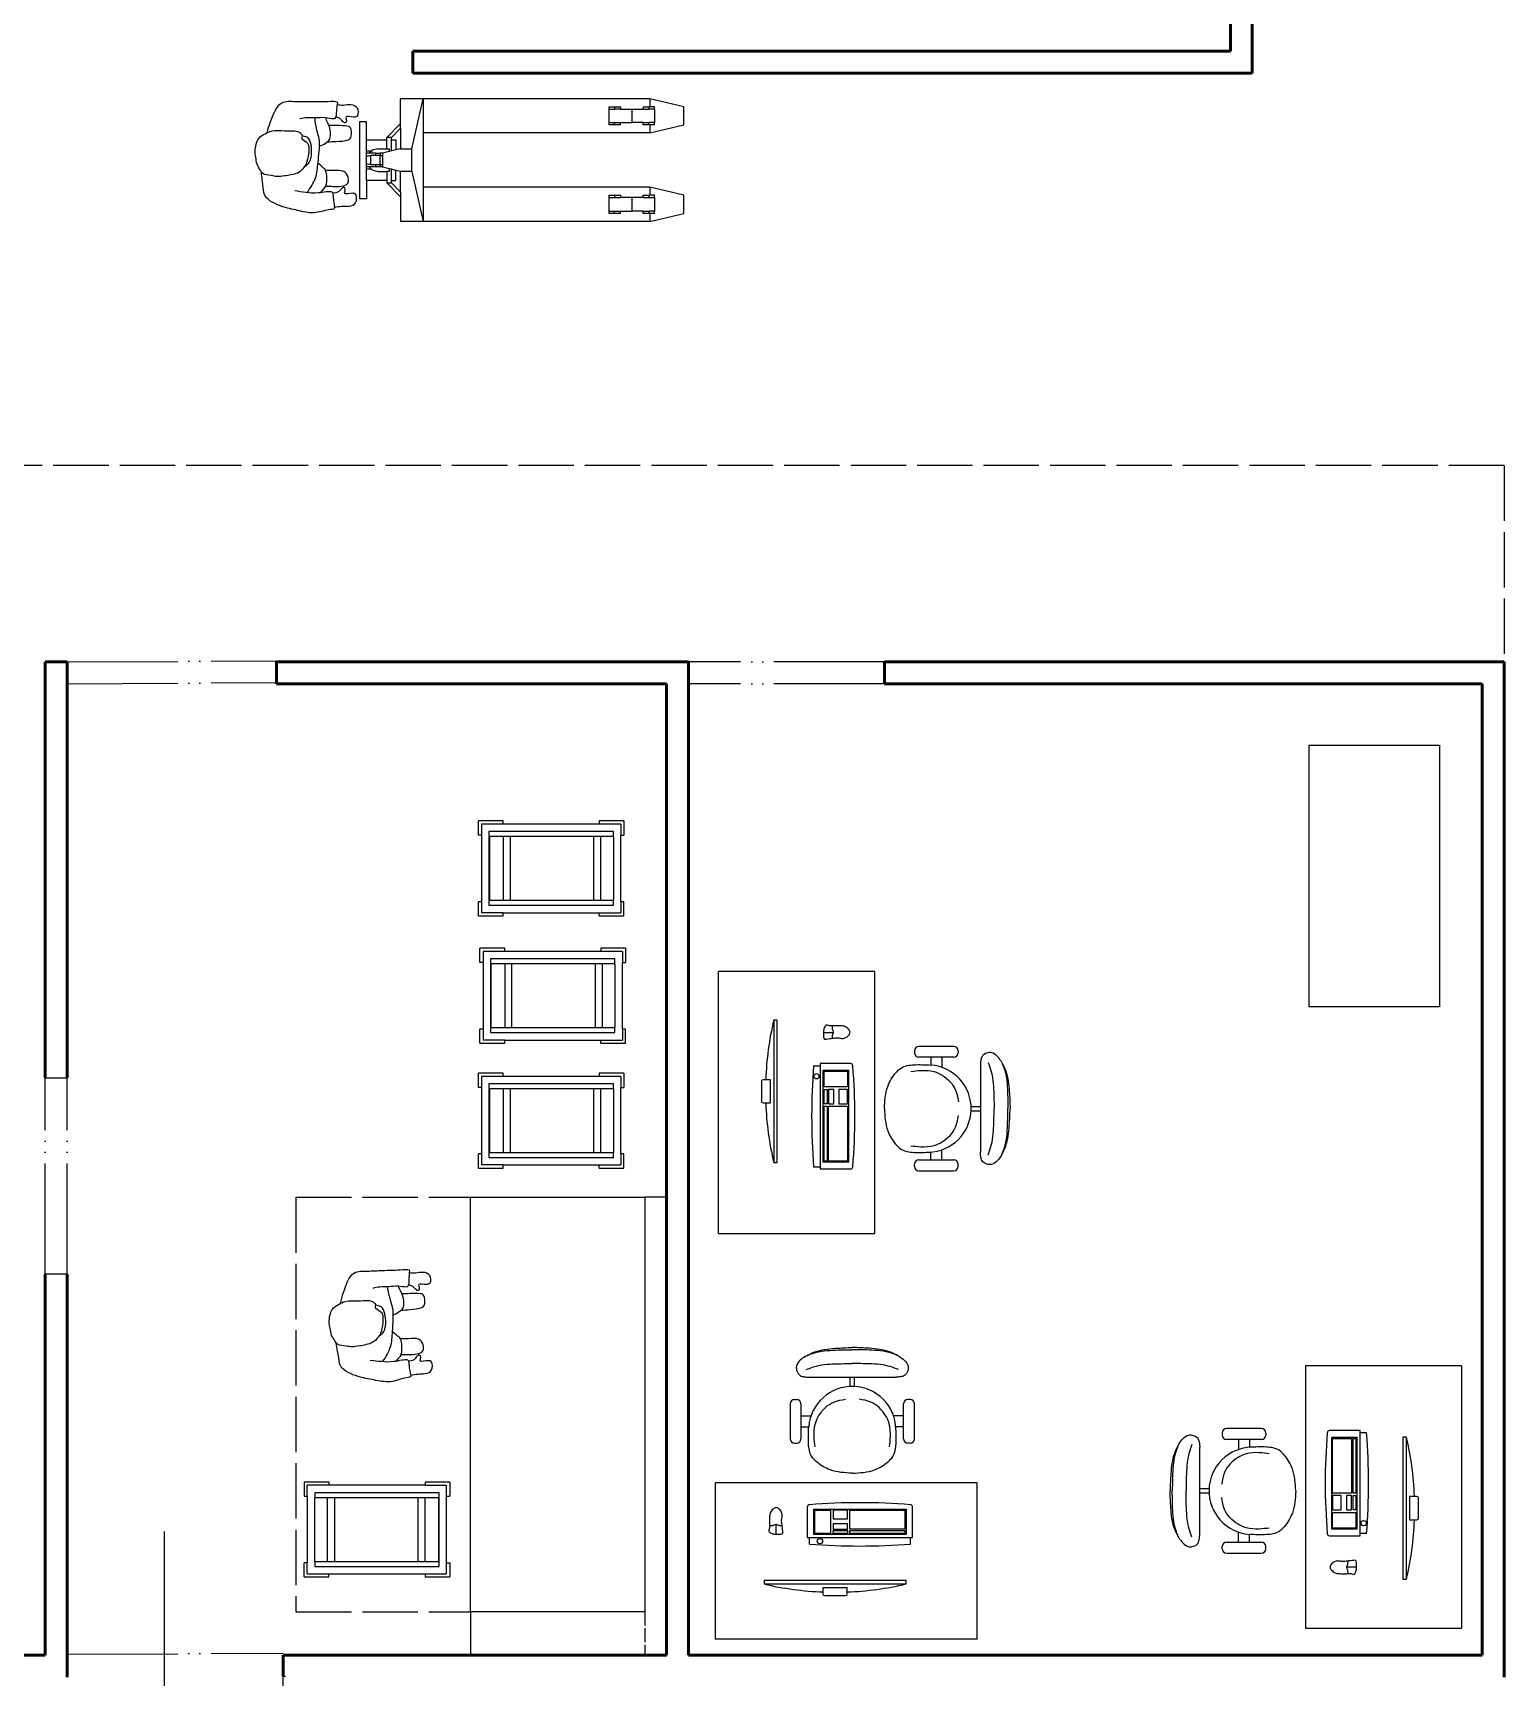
# Model space of a CAD drawing. Header units: millimetres. Extents: x 44692 to 333458, y -26854 to 14445.
# Drawn here: x 320078 to 326826, y -13771 to -6232 of the extents above; entities that cross this region are included whole.
import ezdxf

# ---------------------------------------------------------------- set-up
doc = ezdxf.new("R2010")
doc.units = ezdxf.units.MM
doc.header["$LTSCALE"] = 100
for name, pattern in [('DASHED2', [0.762, 0.635, -0.127]), ('DASHEDX2', [3.048, 2.54, -0.508]), ('DIVIDEX2', [6.604, 5.08, -0.508, 0, -0.508, 0, -0.508])]:
    doc.linetypes.add(name, pattern=pattern)
for name, color, linetype in [('Area circulacion', 50, 'DASHEDX2'), ('Area proceso', 90, 'DASHEDX2'), ('Flujo linea B', 160, 'Continuous'), ('Mesas-estantes', 230, 'Continuous'), ('Muebles', 112, 'Continuous'), ('Personal', 171, 'Continuous'), ('Puertas', 43, 'DIVIDEX2'), ('Transporte semielaborado', 30, 'Continuous')]:
    doc.layers.add(name, color=color, linetype=linetype)
doc.layers.add('Paredes', color=7, linetype='Continuous', lineweight=50)

# ---------------------------------------------------------------- blocks, each defined once
blk = doc.blocks.new('Bakery Trolley pl')
at = {"layer": 'Transporte semielaborado'}
for p, q in [((0.1804, 0.6253), (0.2371, 0.6253)), ((0.1804, 0.6253), (0.1804, 0.526)), ((0.2371, 0.6127), (0.1929, 0.6127)), ((0.1929, 0.526), (0.1929, 0.6127)), ((0.2371, 0.6127), (0.2371, 0.6253)), ((0.5048, 0.6127), (0.2371, 0.6127)), ((0.5048, 0.6127), (0.5048, 0.6253)), ((0.5048, 0.6253), (0.5615, 0.6253)), ((0.5489, 0.6127), (0.5048, 0.6127)), ((0.5489, 0.526), (0.5489, 0.6127)), ((0.5615, 0.526), (0.5615, 0.6253)), ((0.2229, 0.5827), (0.2229, 0.0827)), ((0.2429, 0.5827), (0.2229, 0.5827)), ((0.2429, 0.5827), (0.2429, 0.5798)), ((0.4989, 0.5827), (0.2429, 0.5827)), ((0.2429, 0.5798), (0.4989, 0.5798)), ((0.2429, 0.5798), (0.2429, 0.5245)), ((0.5189, 0.5827), (0.4989, 0.5827)), ((0.4989, 0.5798), (0.4989, 0.5827)), ((0.4989, 0.5245), (0.4989, 0.5798)), ((0.5189, 0.0827), (0.5189, 0.5827)), ((0.1804, 0.526), (0.1929, 0.526)), ((0.1929, 0.526), (0.1929, 0.1394)), ((0.2429, 0.5245), (0.4989, 0.5245)), ((0.2429, 0.5245), (0.2429, 0.4967)), ((0.2429, 0.4967), (0.4989, 0.4967)), ((0.2429, 0.4967), (0.2429, 0.1615)), ((0.4989, 0.4967), (0.4989, 0.5245)), ((0.4989, 0.1615), (0.4989, 0.4967)), ((0.5489, 0.526), (0.5615, 0.526)), ((0.5489, 0.1394), (0.5489, 0.526)), ((0.1804, 0.1394), (0.1929, 0.1394)), ((0.1804, 0.1394), (0.1804, 0.0402)), ((0.1929, 0.1394), (0.1929, 0.0527)), ((0.2429, 0.1615), (0.4989, 0.1615)), ((0.2429, 0.1615), (0.2429, 0.1325)), ((0.2429, 0.1325), (0.4989, 0.1325)), ((0.2429, 0.1325), (0.2429, 0.0827)), ((0.4989, 0.1325), (0.4989, 0.1615)), ((0.4989, 0.0827), (0.4989, 0.1325)), ((0.5615, 0.1394), (0.5489, 0.1394)), ((0.5489, 0.0527), (0.5489, 0.1394)), ((0.5615, 0.0402), (0.5615, 0.1394)), ((0.2229, 0.0827), (0.2429, 0.0827)), ((0.4989, 0.0827), (0.2429, 0.0827)), ((0.4989, 0.0827), (0.5189, 0.0827)), ((0.1804, 0.0402), (0.2371, 0.0402)), ((0.2371, 0.0527), (0.1929, 0.0527)), ((0.2371, 0.0402), (0.2371, 0.0527)), ((0.2371, 0.0527), (0.5048, 0.0527)), ((0.5048, 0.0527), (0.5048, 0.0402)), ((0.5489, 0.0527), (0.5048, 0.0527)), ((0.5615, 0.0402), (0.5048, 0.0402))]:
    blk.add_line(p, q, dxfattribs=at)
blk = doc.blocks.new('pa17-16')
for points, knots in [([(5.62, 2.5537), (5.6188, 2.5427), (5.6154, 2.5253), (5.6223, 2.4901), (5.6346, 2.4293), (5.661, 2.4064), (5.685, 2.3908), (5.7322, 2.3832), (5.7723, 2.3842), (5.7881, 2.3969), (5.8018, 2.4268), (5.8146, 2.4162), (5.8324, 2.4305), (5.8382, 2.4568), (5.8318, 2.5038), (5.8344, 2.5615), (5.8137, 2.5937), (5.7944, 2.6284), (5.7307, 2.6388), (5.7037, 2.6296), (5.6679, 2.626), (5.6442, 2.6055), (5.6228, 2.5961), (5.6214, 2.5667), (5.62, 2.5537)], [0, 0, 0, 0, 0.297584, 0.631064, 1.068635, 1.39533, 1.69617, 2.097861, 2.458938, 2.716293, 3.010442, 3.199165, 3.447293, 3.731671, 4.119196, 4.541864, 4.881702, 5.22714, 5.673063, 5.989311, 6.327668, 6.644571, 6.906626, 7.259736, 7.259736, 7.259736, 7.259736]), ([(5.5575, 2.4391), (5.5549, 2.4218), (5.5525, 2.3852), (5.5491, 2.3329), (5.5712, 2.2599), (5.5431, 2.2589), (5.5029, 2.2526), (5.4793, 2.2435), (5.4785, 2.2813), (5.4499, 2.3438), (5.4658, 2.4235), (5.4776, 2.5033), (5.5116, 2.5798), (5.5552, 2.585), (5.608, 2.5962), (5.6336, 2.6001)], [0, 0, 0, 0, 0.404899, 0.829805, 1.276298, 1.516647, 1.885942, 2.122553, 2.418487, 2.881882, 3.382407, 3.897515, 4.613825, 5.020942, 5.393355, 5.393355, 5.393355, 5.393355]), ([(5.8196, 2.5846), (5.837, 2.5819), (5.8817, 2.5675), (5.9755, 2.5418), (5.972, 2.4609), (5.9791, 2.3926), (5.9812, 2.315), (5.9891, 2.2612), (5.9692, 2.2664), (5.9401, 2.2663), (5.9063, 2.2668), (5.9005, 2.2811), (5.909, 2.3184), (5.9007, 2.3606), (5.9019, 2.4011), (5.8964, 2.4238), (5.8933, 2.4348)], [6.682038, 6.682038, 6.682038, 6.682038, 7.076266, 7.806153, 8.304227, 8.77662, 9.284333, 9.649979, 9.844608, 10.160206, 10.472731, 10.661147, 10.998544, 11.371438, 11.724832, 12.051545, 12.051545, 12.051545, 12.051545]), ([(5.6724, 2.3994), (5.675, 2.3947), (5.6837, 2.383), (5.7041, 2.3718), (5.7348, 2.3697), (5.774, 2.3728), (5.8085, 2.3874), (5.8116, 2.4015), (5.8144, 2.4199)], [0.121052, 0.121052, 0.121052, 0.121052, 0.297289, 0.584433, 0.895396, 1.26174, 1.600834, 1.760925, 1.760925, 1.760925, 1.760925]), ([(5.5522, 2.3809), (5.573, 2.3653), (5.6222, 2.3398), (5.6924, 2.3383), (5.7952, 2.3323), (5.8376, 2.352), (5.881, 2.3613), (5.9019, 2.366)], [0, 0, 0, 0, 0.49262, 0.970296, 1.525877, 1.91054, 2.357805, 2.357805, 2.357805, 2.357805]), ([(5.5552, 2.3206), (5.5597, 2.3147), (5.5706, 2.3043), (5.5892, 2.2916), (5.6248, 2.2913), (5.6613, 2.2967), (5.6731, 2.3154), (5.6858, 2.3299), (5.6912, 2.3378)], [0, 0, 0, 0, 0.262594, 0.520609, 0.853848, 1.185107, 1.43842, 1.738028, 1.738028, 1.738028, 1.738028]), ([(5.7713, 2.3359), (5.7736, 2.3305), (5.7786, 2.3203), (5.7954, 2.2951), (5.8154, 2.2848), (5.8612, 2.2906), (5.8838, 2.3057), (5.8988, 2.3117), (5.9058, 2.3148)], [0, 0, 0, 0, 0.233477, 0.532145, 0.79329, 1.163492, 1.458071, 1.725911, 1.725911, 1.725911, 1.725911]), ([(5.4915, 2.2484), (5.4936, 2.2374), (5.4981, 2.215), (5.4968, 2.1806), (5.512, 2.1445), (5.5569, 2.147), (5.5634, 2.1681), (5.5498, 2.2128), (5.5753, 2.1995), (5.5912, 2.209), (5.5741, 2.2257), (5.5617, 2.2339), (5.5559, 2.2515), (5.5556, 2.26)], [0, 0, 0, 0, 0.324329, 0.654038, 0.980089, 1.31306, 1.562526, 1.890179, 2.123217, 2.319335, 2.559559, 2.78492, 3.066636, 3.066636, 3.066636, 3.066636]), ([(5.5867, 2.2952), (5.5866, 2.2877), (5.5872, 2.2667), (5.5883, 2.1873), (5.6353, 2.19), (5.6673, 2.2128), (5.6606, 2.2618), (5.6599, 2.2881), (5.6606, 2.3008)], [0.078483, 0.078483, 0.078483, 0.078483, 0.321516, 0.797556, 1.122606, 1.448668, 1.830958, 2.166281, 2.166281, 2.166281, 2.166281]), ([(5.7943, 2.2992), (5.7951, 2.2858), (5.7984, 2.2614), (5.8038, 2.2002), (5.8255, 2.1869), (5.8672, 2.191), (5.8755, 2.2117), (5.8718, 2.2605), (5.8715, 2.286), (5.871, 2.2978)], [0, 0, 0, 0, 0.353805, 0.775896, 1.041599, 1.377968, 1.615337, 2.001902, 2.313716, 2.313716, 2.313716, 2.313716]), ([(5.9713, 2.2652), (5.9703, 2.2553), (5.9686, 2.234), (5.9786, 2.2017), (5.9668, 2.1644), (5.9218, 2.1628), (5.9134, 2.1832), (5.9229, 2.229), (5.8988, 2.2135), (5.882, 2.2215), (5.8976, 2.2397), (5.908, 2.248), (5.912, 2.2618), (5.9127, 2.2683)], [0.038839, 0.038839, 0.038839, 0.038839, 0.324329, 0.654038, 0.980089, 1.31306, 1.562526, 1.890179, 2.123217, 2.319335, 2.559559, 2.78492, 2.989829, 2.989829, 2.989829, 2.989829])]:
    blk.add_open_spline(points, degree=3, knots=knots)

msp = doc.modelspace()

# ---------------------------------------------------------------- linework, layer by layer
at = {"color": 3, "linetype": 'DASHED2'}
msp.add_line((322884.662, -13471.147), (322884.662, -13671.147), dxfattribs=at)
at = {"layer": 'Area circulacion'}
for p, q in [((326826.338, -8216.242), (319234.662, -8216.242)), ((326826.338, -8216.242), (326826.338, -9116.242)), ((320234.662, -13666.242), (320234.662, -13671.147))]:
    msp.add_line(p, q, dxfattribs=at)
at = {"layer": 'Area proceso', "color": 3}
for p, q in [((321284.662, -11571.147), (322084.662, -11571.147)), ((321284.662, -11571.147), (321284.662, -13471.147)), ((321284.662, -13471.147), (322084.662, -13471.147)), ((322084.662, -13471.147), (322084.662, -13671.147))]:
    msp.add_line(p, q, dxfattribs=at)
at = {"layer": 'Area proceso'}
for p, q in [((322984.662, -11571.147), (322884.662, -11571.147)), ((321226.338, -16321.147), (321226.338, -13766.24))]:
    msp.add_line(p, q, dxfattribs=at)
at = {"layer": 'Flujo linea B'}
msp.add_line((320681.124, -16778.202), (320681.124, -13102.913), dxfattribs=at)
at = {"layer": 'Mesas-estantes'}
for p, q in [((322084.662, -12771.147), (322084.662, -11571.147)), ((322084.662, -11571.147), (322884.662, -11571.147)), ((322884.662, -11571.147), (322884.662, -13471.147)), ((322084.662, -13471.147), (322084.662, -12771.147)), ((322884.662, -13471.147), (322084.662, -13471.147))]:
    msp.add_line(p, q, dxfattribs=at)
at = {"layer": 'Muebles'}
for p, q in [((325929.916, -9497.348), (325929.916, -10697.348)), ((325929.916, -9497.348), (326529.916, -9497.348)), ((326529.916, -9497.348), (326529.916, -10697.348)), ((323939.533, -10535.289), (323222.876, -10535.289)), ((323222.876, -11736.873), (323222.876, -10535.289)), ((323939.533, -11736.873), (323939.533, -10535.289)), ((326529.916, -10697.348), (325929.916, -10697.348)), ((323475.931, -10759.685), (323475.931, -11410.998)), ((323492.118, -10759.685), (323475.931, -10759.685)), ((323492.118, -11410.998), (323492.118, -10759.685)), ((323704.792, -10814.931), (323749.637, -10814.931)), ((324121.446, -10899.11), (324121.446, -10909.123)), ((324301.683, -10879.084), (324141.472, -10879.084)), ((324301.683, -10929.15), (324141.472, -10929.15)), ((324196.545, -10929.15), (324196.545, -10964.642)), ((324246.611, -10929.15), (324246.611, -10974.984)), ((324321.71, -10899.11), (324321.71, -10909.123)), ((323658.871, -10968.216), (323688.911, -10968.216)), ((323828.863, -10958.203), (323688.911, -10958.203)), ((323688.911, -10958.203), (323688.911, -11440.839)), ((323702.915, -11410.8), (323702.915, -10988.243)), ((323702.915, -10988.243), (323818.85, -10988.243)), ((323707.758, -11064.758), (323707.758, -10992.745)), ((323707.758, -10992.745), (323814.947, -10992.745)), ((323814.947, -10992.745), (323814.947, -11064.758)), ((323818.85, -10988.243), (323818.85, -11410.8)), ((324424.071, -10964.068), (324424.071, -11364.596)), ((323814.947, -11064.758), (323707.758, -11064.758)), ((323707.758, -11142.319), (323707.758, -11077.235)), ((323707.758, -11077.235), (323720.467, -11077.235)), ((323720.467, -11077.235), (323720.467, -11142.319)), ((323751.243, -11077.235), (323727.785, -11077.235)), ((323727.785, -11077.235), (323727.785, -11142.319)), ((323751.243, -11142.319), (323751.243, -11077.235)), ((323814.947, -11077.235), (323774.909, -11077.235)), ((323774.909, -11077.235), (323774.909, -11142.319)), ((323814.947, -11142.319), (323814.947, -11077.235)), ((323720.467, -11142.319), (323707.758, -11142.319)), ((323707.758, -11405.15), (323707.758, -11153.153)), ((323707.758, -11153.153), (323720.467, -11153.153)), ((323720.467, -11153.153), (323720.467, -11405.15)), ((323727.785, -11142.319), (323751.243, -11142.319)), ((323727.785, -11405.15), (323727.785, -11153.153)), ((323727.785, -11153.153), (323814.947, -11153.153)), ((323774.909, -11142.319), (323814.947, -11142.319)), ((323814.947, -11153.153), (323814.947, -11405.15)), ((324381.41, -11154.319), (324424.071, -11154.319)), ((324381.41, -11174.346), (324424.071, -11174.346)), ((324196.545, -11399.515), (324196.545, -11364.022)), ((324246.611, -11399.515), (324246.611, -11353.68)), ((323475.931, -11410.998), (323492.118, -11410.998)), ((323658.871, -11430.826), (323688.911, -11430.826)), ((323688.911, -11440.839), (323828.863, -11440.839)), ((323818.85, -11410.8), (323702.915, -11410.8)), ((323720.467, -11405.15), (323707.758, -11405.15)), ((323814.947, -11405.15), (323727.785, -11405.15)), ((324121.446, -11429.554), (324121.446, -11419.541)), ((324141.472, -11399.515), (324301.683, -11399.515)), ((324141.472, -11449.581), (324301.683, -11449.581)), ((324321.71, -11429.554), (324321.71, -11419.541)), ((323222.876, -11736.873), (323939.533, -11736.873)), ((326631.381, -12344.623), (325914.724, -12344.623)), ((325914.724, -12344.623), (325914.724, -13546.207)), ((326631.381, -12344.623), (326631.381, -13546.207)), ((323636.078, -12395.98), (324036.606, -12395.98)), ((323826.329, -12438.641), (323826.329, -12395.98)), ((323846.355, -12438.641), (323846.355, -12395.98)), ((323571.12, -12498.341), (323581.133, -12498.341)), ((324101.564, -12498.341), (324091.551, -12498.341)), ((323551.093, -12518.367), (323551.093, -12678.578)), ((323601.159, -12518.367), (323601.159, -12678.578)), ((323601.159, -12573.44), (323646.994, -12573.44)), ((324071.524, -12573.44), (324025.69, -12573.44)), ((324071.524, -12678.578), (324071.524, -12518.367)), ((324121.59, -12678.578), (324121.59, -12518.367)), ((323601.159, -12623.506), (323636.652, -12623.506)), ((324071.524, -12623.506), (324036.032, -12623.506)), ((325532.547, -12651.941), (325532.547, -12661.955)), ((325712.785, -12631.915), (325552.574, -12631.915)), ((325732.811, -12651.941), (325732.811, -12661.955)), ((326165.346, -12640.657), (326025.393, -12640.657)), ((326165.346, -13123.293), (326165.346, -12640.657)), ((326195.385, -12650.67), (326165.346, -12650.67)), ((323571.12, -12698.605), (323581.133, -12698.605)), ((324101.564, -12698.605), (324091.551, -12698.605)), ((325430.186, -13117.427), (325430.186, -12716.9)), ((325712.785, -12681.981), (325552.574, -12681.981)), ((325607.646, -12681.981), (325607.646, -12727.815)), ((325657.712, -12681.981), (325657.712, -12717.473)), ((326035.407, -12670.696), (326151.342, -12670.696)), ((326035.407, -13093.253), (326035.407, -12670.696)), ((326039.309, -12676.346), (326126.472, -12676.346)), ((326039.309, -12928.343), (326039.309, -12676.346)), ((326126.472, -12676.346), (326126.472, -12928.343)), ((326133.79, -12676.346), (326146.498, -12676.346)), ((326133.79, -12928.343), (326133.79, -12676.346)), ((326146.498, -12676.346), (326146.498, -12928.343)), ((326151.342, -12670.696), (326151.342, -13093.253)), ((326378.326, -12670.498), (326362.139, -12670.498)), ((326362.139, -12670.498), (326362.139, -13321.811)), ((326378.326, -13321.811), (326378.326, -12670.498)), ((324408.882, -12880.517), (323207.299, -12880.517)), ((323207.299, -12880.517), (323207.299, -13597.175)), ((324408.882, -13597.175), (324408.882, -12880.517)), ((325472.847, -12907.15), (325430.186, -12907.15)), ((325472.847, -12927.177), (325430.186, -12927.177)), ((326126.472, -12928.343), (326039.309, -12928.343)), ((326079.348, -12939.177), (326039.309, -12939.177)), ((326039.309, -12939.177), (326039.309, -13004.261)), ((326079.348, -13004.261), (326079.348, -12939.177)), ((326126.472, -12939.177), (326103.014, -12939.177)), ((326103.014, -12939.177), (326103.014, -13004.261)), ((326126.472, -13004.261), (326126.472, -12939.177)), ((326146.498, -12928.343), (326133.79, -12928.343)), ((326133.79, -12939.177), (326146.498, -12939.177)), ((326133.79, -13004.261), (326133.79, -12939.177)), ((326146.498, -12939.177), (326146.498, -13004.261)), ((323630.213, -12991.187), (323630.213, -13131.14)), ((323660.252, -13117.136), (323660.252, -13001.2)), ((323660.252, -13001.2), (324082.809, -13001.2)), ((323664.755, -13112.292), (323664.755, -13005.103)), ((323664.755, -13005.103), (323736.767, -13005.103)), ((323736.767, -13005.103), (323736.767, -13112.292)), ((323814.329, -13005.103), (323749.245, -13005.103)), ((323749.245, -13005.103), (323749.245, -13045.142)), ((323814.329, -13045.142), (323814.329, -13005.103)), ((323825.162, -13092.266), (323825.162, -13005.103)), ((323825.162, -13005.103), (324077.159, -13005.103)), ((324077.159, -13005.103), (324077.159, -13092.266)), ((324082.809, -13001.2), (324082.809, -13117.136)), ((324112.849, -13131.14), (324112.849, -12991.187)), ((326039.309, -13004.261), (326079.348, -13004.261)), ((326039.309, -13016.738), (326146.498, -13016.738)), ((326039.309, -13088.75), (326039.309, -13016.738)), ((326103.014, -13004.261), (326126.472, -13004.261)), ((326146.498, -13004.261), (326133.79, -13004.261)), ((326146.498, -13016.738), (326146.498, -13088.75)), ((323486.941, -13115.259), (323486.941, -13070.414)), ((324082.809, -13117.136), (323660.252, -13117.136)), ((323736.767, -13112.292), (323664.755, -13112.292)), ((323749.245, -13045.142), (323814.329, -13045.142)), ((323814.329, -13068.807), (323749.245, -13068.807)), ((323749.245, -13068.807), (323749.245, -13092.266)), ((323749.245, -13092.266), (323814.329, -13092.266)), ((323749.245, -13112.292), (323749.245, -13099.584)), ((323749.245, -13099.584), (323814.329, -13099.584)), ((323814.329, -13112.292), (323749.245, -13112.292)), ((323814.329, -13092.266), (323814.329, -13068.807)), ((323814.329, -13099.584), (323814.329, -13112.292)), ((324077.159, -13092.266), (323825.162, -13092.266)), ((323825.162, -13112.292), (323825.162, -13099.584)), ((323825.162, -13099.584), (324077.159, -13099.584)), ((324077.159, -13112.292), (323825.162, -13112.292)), ((324077.159, -13099.584), (324077.159, -13112.292)), ((325607.646, -13152.346), (325607.646, -13106.512)), ((325657.712, -13152.346), (325657.712, -13116.854)), ((326151.342, -13093.253), (326035.407, -13093.253)), ((326146.498, -13088.75), (326039.309, -13088.75)), ((326195.385, -13113.279), (326165.346, -13113.279)), ((323630.213, -13131.14), (324112.849, -13131.14)), ((323640.226, -13161.179), (323640.226, -13131.14)), ((324102.836, -13161.179), (324102.836, -13131.14)), ((325532.547, -13182.386), (325532.547, -13172.372)), ((325552.574, -13152.346), (325712.785, -13152.346)), ((325732.811, -13182.386), (325732.811, -13172.372)), ((326025.393, -13123.293), (326165.346, -13123.293)), ((325552.574, -13202.412), (325712.785, -13202.412)), ((326149.465, -13266.565), (326104.62, -13266.565)), ((323431.694, -13327.932), (323431.694, -13344.12)), ((324083.008, -13327.932), (323431.694, -13327.932)), ((324083.008, -13344.12), (324083.008, -13327.932)), ((326362.139, -13321.811), (326378.326, -13321.811)), ((323431.694, -13344.12), (324083.008, -13344.12)), ((325914.724, -13546.207), (326631.381, -13546.207)), ((324408.882, -13597.175), (323207.299, -13597.175))]:
    msp.add_line(p, q, dxfattribs=at)
for points in [[(323421.569, -11132.491), (323421.569, -11038.191, -0.41421356), (323429.203, -11030.558), (323459.852, -11030.558), (323459.852, -11140.125), (323429.203, -11140.125, -0.41421356)], [(326432.687, -12949.005), (326432.687, -13043.305, -0.41421356), (326425.054, -13050.938), (326394.405, -13050.938), (326394.405, -12941.371), (326425.054, -12941.371, -0.41421356)], [(323804.501, -13398.481), (323710.201, -13398.481, -0.41421356), (323702.567, -13390.848), (323702.567, -13360.198), (323812.134, -13360.198), (323812.134, -13390.848, -0.41421356)]]:
    msp.add_lwpolyline(points, format="xyb", close=True, dxfattribs=at)
for centre in [(323672.225, -11016.064), (326182.032, -13065.432), (323688.074, -13147.825)]:
    msp.add_circle(centre, 12.174, dxfattribs=at)
for centre, radius, start, end in [((324863.66, -11085.341), 1425.428, 166.7934342, 177.797412), ((324141.472, -10899.11), 20.026, 90, 180), ((324141.472, -10909.123), 20.026, 180, 270), ((324301.683, -10899.11), 20.026, 0, 90), ((324301.683, -10909.123), 20.026, 270, 0), ((326667.591, -11199.521), 3017.598, 175.6038543, 184.3961457), ((323828.863, -10968.216), 10.013, 0, 90), ((321118.041, -11199.521), 2730.65, 355.140832, 4.859168), ((324181.396, -11164.332), 200.264, 271.3986494, 85.6618414), ((324863.66, -11085.341), 1425.428, 182.202588, 193.2065658), ((323828.863, -11430.826), 10.013, 270, 0), ((324141.472, -11419.541), 20.026, 90, 180), ((324141.472, -11429.554), 20.026, 180, 270), ((324301.683, -11419.541), 20.026, 0, 90), ((324301.683, -11429.554), 20.026, 270, 0), ((323836.342, -12638.654), 200.264, 1.3986494, 175.6618414), ((323571.12, -12518.367), 20.026, 90, 180), ((323581.133, -12518.367), 20.026, 0, 90), ((324091.551, -12518.367), 20.026, 90, 180), ((324101.564, -12518.367), 20.026, 0, 90), ((325552.574, -12651.941), 20.026, 90, 180), ((325552.574, -12661.955), 20.026, 180, 270), ((325712.785, -12651.941), 20.026, 0, 90), ((325712.785, -12661.955), 20.026, 270, 0), ((328736.216, -12881.975), 2730.65, 175.140832, 184.859168), ((326025.393, -12650.67), 10.013, 90, 180), ((323186.666, -12881.975), 3017.598, 355.6038543, 4.3961457), ((323571.12, -12678.578), 20.026, 180, 270), ((323581.133, -12678.578), 20.026, 270, 360), ((324091.551, -12678.578), 20.026, 180, 270), ((324101.564, -12678.578), 20.026, 270, 0), ((325672.861, -12917.163), 200.264, 91.3986494, 265.6618414), ((324990.597, -12996.155), 1425.428, 2.202588, 13.2065658), ((323640.226, -12991.187), 10.013, 90, 180), ((323871.531, -15702.01), 2730.65, 85.140832, 94.859168), ((324102.836, -12991.187), 10.013, 0, 90), ((326025.393, -13113.279), 10.013, 180, 270), ((324990.597, -12996.155), 1425.428, 346.7934342, 357.797412), ((323871.531, -10152.459), 3017.598, 265.6038543, 274.3961457), ((325552.574, -13172.372), 20.026, 90, 180), ((325552.574, -13182.386), 20.026, 180, 270), ((325712.785, -13172.372), 20.026, 0, 90), ((325712.785, -13182.386), 20.026, 270, 0), ((323757.351, -11956.39), 1425.428, 256.7934342, 267.797412), ((323757.351, -11956.39), 1425.428, 272.202588, 283.2065658)]:
    msp.add_arc(centre, radius, start, end, dxfattribs=at)
for points, start_tangent, end_tangent in [([(323704.777, -10812.942), (323708.055, -10794.693), (323711.49, -10787.206), (323714.612, -10782.527), (323731.25, -10784.672), (323749.45, -10784.636), (323773.794, -10784.636), (323788.297, -10785.023), (323802.504, -10788.298), (323819.52, -10800.932), (323826.233, -10814.346), (323819.52, -10829.319), (323802.66, -10840.706), (323786.892, -10842.733), (323770.5, -10840.082), (323746.771, -10842.265), (323718.77, -10845.609), (323708.933, -10845.442), (323705.089, -10836.182), (323704.777, -10812.942)], (-0.01934464, 0.99981287), (-0.01934464, 0.99981287)), ([(323484.952, -13115.274), (323466.703, -13111.995), (323459.216, -13108.561), (323454.537, -13105.439), (323456.681, -13088.801), (323456.646, -13070.6), (323456.646, -13046.256), (323457.032, -13031.753), (323460.308, -13017.547), (323472.942, -13000.531), (323486.355, -12993.818), (323501.329, -13000.531), (323512.715, -13017.391), (323514.743, -13033.158), (323512.091, -13049.55), (323514.275, -13073.279), (323517.618, -13101.28), (323517.452, -13111.118), (323508.192, -13114.962), (323484.952, -13115.274)], (-0.99981287, -0.01934464), (-0.99981287, -0.01934464)), ([(326149.48, -13268.554), (326146.202, -13286.803), (326142.767, -13294.29), (326139.645, -13298.969), (326123.007, -13296.824), (326104.807, -13296.86), (326080.463, -13296.86), (326065.96, -13296.473), (326051.753, -13293.198), (326034.737, -13280.564), (326028.024, -13267.15), (326034.737, -13252.176), (326051.597, -13240.79), (326067.365, -13238.763), (326083.756, -13241.414), (326107.486, -13239.23), (326135.487, -13235.887), (326145.324, -13236.054), (326149.168, -13245.313), (326149.48, -13268.554)], (0.01934464, -0.99981287), (0.01934464, -0.99981287))]:
    msp.add_spline(points, degree=3, dxfattribs=dict(at, start_tangent=start_tangent, end_tangent=end_tangent))
for points in [[(323744.121, -10785.165), (323744.032, -10788.871), (323743.968, -10793.617), (323744.679, -10799.912), (323746.334, -10804.358), (323748.03, -10809.426), (323750.674, -10815.741), (323747.285, -10821.393), (323745.013, -10827.55), (323744.132, -10834.505), (323743.972, -10839.782), (323743.908, -10842.645)], [(323457.174, -13075.929), (323460.881, -13076.019), (323465.627, -13076.082), (323471.922, -13075.372), (323476.367, -13073.716), (323481.436, -13072.02), (323487.75, -13069.377), (323493.402, -13072.766), (323499.56, -13075.037), (323506.514, -13075.918), (323511.791, -13076.079), (323514.655, -13076.143)], [(326110.136, -13296.331), (326110.225, -13292.624), (326110.289, -13287.879), (326109.578, -13281.584), (326107.922, -13277.138), (326106.227, -13272.07), (326103.583, -13265.755), (326106.972, -13260.103), (326109.243, -13253.946), (326110.125, -13246.991), (326110.285, -13241.714), (326110.349, -13238.851)]]:
    msp.add_open_spline(points, degree=3, knots=[0.0013849734, 0.0013849734, 0.0013849734, 0.0013849734, 0.0124811138, 0.0155947393, 0.0202964235, 0.026550994, 0.0319259149, 0.0396430385, 0.044567536, 0.051806774, 0.0604018682, 0.0604018682, 0.0604018682, 0.0604018682], dxfattribs=at)
for points in [[(324519.131, -10947.592), (324501.818, -10925.632), (324474.227, -10908.222), (324453.234, -10910.023), (324431.641, -10925.032), (324425.717, -10945.255), (324424.071, -10964.068)], [(323983.608, -11164.332), (323999.157, -11062.756), (324036.514, -11000.149), (324059.971, -10978.411), (324118.178, -10963.629), (324196.545, -10964.642)], [(324105.13, -10993.919), (324150.999, -10989.405), (324211.299, -10994.951), (324248.407, -11011.458), (324310.253, -11079.549), (324323.302, -11133.268)], [(324459.675, -10952.458), (324465.962, -10970.55), (324477.751, -11010.667), (324483.992, -11061.53), (324486.751, -11164.332)], [(324519.131, -10947.592), (324540.031, -10992.257), (324556.589, -11086.006), (324560.388, -11164.332)], [(324519.131, -10947.592), (324529.123, -10970.55), (324540.912, -11010.667), (324547.153, -11061.53), (324549.912, -11164.332)], [(323983.608, -11164.332), (323999.157, -11265.909), (324036.514, -11328.516), (324059.971, -11350.254), (324118.178, -11365.036), (324196.545, -11364.022)], [(324105.13, -11334.746), (324150.999, -11339.259), (324211.299, -11333.714), (324248.407, -11317.207), (324310.253, -11249.116), (324323.302, -11195.397)], [(324459.675, -11376.207), (324465.962, -11358.115), (324477.751, -11317.998), (324483.992, -11267.135), (324486.751, -11164.332)], [(324519.131, -11381.073), (324540.031, -11336.408), (324556.589, -11242.659), (324560.388, -11164.332)], [(324519.131, -11381.073), (324529.123, -11358.115), (324540.912, -11317.998), (324547.153, -11267.135), (324549.912, -11164.332)], [(324519.131, -11381.073), (324501.818, -11403.033), (324474.227, -11420.443), (324453.234, -11418.642), (324431.641, -11403.633), (324425.717, -11383.41), (324424.071, -11364.596)], [(323619.602, -12300.92), (323664.267, -12280.02), (323758.015, -12263.461), (323836.342, -12259.662)], [(323619.602, -12300.92), (323642.559, -12290.927), (323682.677, -12279.138), (323733.539, -12272.897), (323836.342, -12270.139)], [(324053.082, -12300.92), (324008.417, -12280.02), (323914.669, -12263.461), (323836.342, -12259.662)], [(324053.082, -12300.92), (324030.124, -12290.927), (323990.007, -12279.138), (323939.144, -12272.897), (323836.342, -12270.139)], [(323619.602, -12300.92), (323597.641, -12318.232), (323580.232, -12345.823), (323582.033, -12366.817), (323597.041, -12388.41), (323617.264, -12394.333), (323636.078, -12395.98)], [(323624.467, -12360.376), (323642.559, -12354.088), (323682.677, -12342.3), (323733.539, -12336.059), (323836.342, -12333.3)], [(324048.217, -12360.376), (324030.124, -12354.088), (323990.007, -12342.3), (323939.144, -12336.059), (323836.342, -12333.3)], [(324053.082, -12300.92), (324075.042, -12318.232), (324092.452, -12345.823), (324090.651, -12366.817), (324075.643, -12388.41), (324055.42, -12394.333), (324036.606, -12395.98)], [(323665.929, -12714.921), (323661.415, -12669.052), (323666.96, -12608.751), (323683.467, -12571.644), (323751.558, -12509.797), (323805.277, -12496.748)], [(324006.755, -12714.921), (324011.269, -12669.052), (324005.724, -12608.751), (323989.217, -12571.644), (323921.126, -12509.797), (323867.407, -12496.748)], [(323836.342, -12836.443), (323734.765, -12820.893), (323672.159, -12783.536), (323650.42, -12760.08), (323635.638, -12701.872), (323636.652, -12623.506)], [(323836.342, -12836.443), (323937.919, -12820.893), (324000.525, -12783.536), (324022.264, -12760.08), (324037.046, -12701.872), (324036.032, -12623.506)], [(325335.126, -12700.423), (325352.439, -12678.463), (325380.03, -12661.053), (325401.023, -12662.854), (325422.616, -12677.863), (325428.539, -12698.086), (325430.186, -12716.9)], [(325335.126, -12700.423), (325314.226, -12745.088), (325297.668, -12838.837), (325293.869, -12917.163)], [(325335.126, -12700.423), (325325.133, -12723.381), (325313.345, -12763.498), (325307.104, -12814.361), (325304.345, -12917.163)], [(325394.582, -12705.289), (325388.295, -12723.381), (325376.506, -12763.498), (325370.265, -12814.361), (325367.506, -12917.163)], [(325870.649, -12917.163), (325855.099, -12815.587), (325817.742, -12752.98), (325794.286, -12731.242), (325736.079, -12716.46), (325657.712, -12717.473)], [(325749.127, -12746.75), (325703.258, -12742.237), (325642.958, -12747.782), (325605.85, -12764.289), (325544.004, -12832.38), (325530.955, -12886.099)], [(325335.126, -13133.904), (325314.226, -13089.239), (325297.668, -12995.49), (325293.869, -12917.163)], [(325335.126, -13133.904), (325325.133, -13110.946), (325313.345, -13070.829), (325307.104, -13019.966), (325304.345, -12917.163)], [(325394.582, -13129.038), (325388.295, -13110.946), (325376.506, -13070.829), (325370.265, -13019.966), (325367.506, -12917.163)], [(325749.127, -13087.577), (325703.258, -13092.09), (325642.958, -13086.545), (325605.85, -13070.038), (325544.004, -13001.947), (325530.955, -12948.228)], [(325870.649, -12917.163), (325855.099, -13018.74), (325817.742, -13081.347), (325794.286, -13103.085), (325736.079, -13117.867), (325657.712, -13116.854)], [(325335.126, -13133.904), (325352.439, -13155.864), (325380.03, -13173.274), (325401.023, -13171.473), (325422.616, -13156.464), (325428.539, -13136.241), (325430.186, -13117.427)]]:
    msp.add_spline(points, degree=3, dxfattribs=at)
at = {"layer": 'Paredes'}
for p, q in [((325671.035, -1393.124), (325671.035, -6416.242)), ((325571.035, -1493.124), (325571.035, -6316.242)), ((321821.035, -6316.242), (323356.968, -6316.242)), ((321821.035, -6316.242), (321821.035, -6416.242)), ((321821.035, -6416.242), (321821.035, -6316.242)), ((323356.968, -6316.242), (325271.035, -6316.242)), ((325271.035, -6316.242), (325571.035, -6316.242)), ((321821.035, -6416.242), (323356.968, -6416.242)), ((325271.035, -6416.242), (323356.968, -6416.242)), ((325671.035, -6416.242), (325271.035, -6416.242)), ((320234.662, -9116.242), (320134.662, -9116.242)), ((320134.662, -9116.242), (320134.662, -9216.242)), ((320234.662, -9116.242), (320234.662, -11023.599)), ((321195.876, -9216.242), (321195.876, -9116.242)), ((321195.876, -9116.242), (323084.659, -9116.242)), ((323084.659, -9116.242), (323084.659, -9451.764)), ((323984.659, -9116.242), (326726.338, -9116.242)), ((323984.659, -9216.222), (323984.659, -9116.242)), ((326826.338, -9116.242), (326726.338, -9116.242)), ((326826.338, -9216.183), (326826.338, -9116.242)), ((320134.662, -11023.599), (320134.662, -9216.242)), ((321195.876, -9216.242), (322984.659, -9216.223)), ((322984.661, -9355.883), (322984.659, -9216.223)), ((323084.659, -9216.222), (323084.659, -13666.328)), ((323984.659, -9216.212), (326626.338, -9216.184)), ((326626.338, -9216.184), (326726.338, -9216.184)), ((326726.338, -13671.147), (326726.338, -9216.184)), ((326826.338, -13771.147), (326826.338, -9216.183)), ((322984.662, -10255.882), (322984.661, -9355.883)), ((322984.662, -10763.728), (322984.662, -10255.882)), ((322984.663, -13666.328), (322984.663, -10355.882)), ((322984.662, -10763.728), (322984.662, -12766.242)), ((320134.662, -13666.242), (320134.662, -11923.599)), ((320234.662, -11923.599), (320234.662, -13666.242)), ((322984.662, -12766.242), (322984.662, -12966.242)), ((322984.662, -12966.242), (322984.662, -13466.242)), ((313756.187, -13671.147), (320134.662, -13671.147)), ((320134.662, -13666.242), (320134.662, -13671.147)), ((320234.662, -13666.242), (320234.662, -13666.328)), ((320234.662, -13666.242), (320234.663, -13771.147)), ((321226.338, -13671.147), (322984.663, -13671.147)), ((321226.338, -13766.24), (321226.338, -13671.147)), ((322984.663, -13666.328), (322984.663, -13671.147)), ((323084.659, -13666.328), (323084.659, -13671.147)), ((323084.659, -13671.147), (326726.338, -13671.147))]:
    msp.add_line(p, q, dxfattribs=at)
at = {"layer": 'Puertas'}
for p, q in [((320234.662, -9116.242), (321225.829, -9111.337)), ((323984.659, -9116.242), (323084.659, -9116.242)), ((320234.662, -9216.242), (321225.829, -9211.337)), ((323984.659, -9216.222), (323084.659, -9216.222)), ((320134.662, -11023.599), (320234.662, -11023.599)), ((320134.662, -11923.599), (320134.662, -11023.599)), ((320234.662, -11923.599), (320234.662, -11023.599)), ((320234.662, -11923.599), (320134.662, -11923.599)), ((320234.662, -13666.242), (321225.829, -13661.337)), ((321226.338, -13766.24), (321237.03, -13766.187))]:
    msp.add_line(p, q, dxfattribs=at)
at = {"layer": 'Transporte semielaborado'}
for p, q in [((321868.035, -6534.681), (321764.021, -6534.681)), ((321764.021, -6647.47), (321764.021, -6534.681)), ((321816.028, -6763.512), (321868.035, -6534.681)), ((322908.176, -6534.681), (321868.035, -6534.681)), ((321868.035, -6534.681), (321868.035, -6690.702)), ((322908.176, -6534.681), (322908.176, -6571.086)), ((323064.197, -6571.086), (322908.176, -6534.681)), ((322720.951, -6571.086), (322745.934, -6571.086)), ((322720.951, -6581.488), (322720.951, -6571.086)), ((322720.951, -6643.896), (322720.951, -6581.488)), ((322720.951, -6581.488), (322745.934, -6581.488)), ((322745.934, -6571.086), (322745.934, -6581.488)), ((322745.934, -6571.086), (322772.958, -6571.086)), ((322772.958, -6581.488), (322745.934, -6581.488)), ((322772.958, -6571.086), (322772.958, -6581.488)), ((322772.958, -6581.488), (322824.965, -6581.488)), ((322824.965, -6581.488), (322824.965, -6643.896)), ((322824.965, -6581.488), (322876.972, -6581.488)), ((322876.972, -6571.086), (322876.972, -6581.488)), ((322876.972, -6571.086), (322903.996, -6571.086)), ((322876.972, -6581.488), (322903.996, -6581.488)), ((322903.996, -6581.488), (322903.996, -6571.086)), ((322903.996, -6571.086), (322908.176, -6571.086)), ((322928.979, -6581.488), (322903.996, -6581.488)), ((322928.979, -6571.086), (322908.176, -6571.086)), ((322928.979, -6581.488), (322928.979, -6571.086)), ((322928.979, -6581.488), (322928.979, -6643.896)), ((323064.197, -6654.297), (323064.197, -6571.086)), ((321576.796, -6638.695), (321608, -6638.695)), ((321576.796, -6638.695), (321576.796, -6992.343)), ((321608, -6721.907), (321608, -6638.695)), ((321764.021, -6647.47), (321701.613, -6711.505)), ((321764.021, -6668.815), (321722.416, -6711.505)), ((321764.021, -6668.815), (321764.021, -6647.47)), ((321764.021, -6668.815), (321764.021, -6763.512)), ((321868.035, -6690.702), (321868.035, -6940.336)), ((322908.176, -6690.702), (321868.035, -6690.702)), ((322720.951, -6654.297), (322720.951, -6643.896)), ((322720.951, -6643.896), (322745.934, -6643.896)), ((322745.934, -6654.297), (322720.951, -6654.297)), ((322745.934, -6654.297), (322745.934, -6643.896)), ((322745.934, -6643.896), (322772.958, -6643.896)), ((322772.958, -6654.297), (322745.934, -6654.297)), ((322772.958, -6654.297), (322772.958, -6643.896)), ((322772.958, -6643.896), (322824.965, -6643.896)), ((322876.972, -6643.896), (322824.965, -6643.896)), ((322876.972, -6643.896), (322903.996, -6643.896)), ((322876.972, -6654.297), (322876.972, -6643.896)), ((322903.996, -6654.297), (322876.972, -6654.297)), ((322903.996, -6654.297), (322903.996, -6643.896)), ((322928.979, -6643.896), (322903.996, -6643.896)), ((322908.176, -6654.297), (322903.996, -6654.297)), ((322908.176, -6690.702), (323064.197, -6654.297)), ((322908.176, -6654.297), (322908.176, -6690.702)), ((322928.979, -6654.297), (322908.176, -6654.297)), ((322928.979, -6654.297), (322928.979, -6643.896)), ((321608, -6773.914), (321608, -6721.907)), ((321608, -6721.907), (321701.613, -6721.907)), ((321608, -6784.315), (321608, -6773.914)), ((321630.57, -6773.914), (321608, -6773.914)), ((321620.169, -6784.315), (321608, -6784.315)), ((321608, -6794.716), (321608, -6784.315)), ((321630.57, -6773.914), (321620.169, -6784.315)), ((321649.606, -6784.315), (321620.169, -6784.315)), ((321634.004, -6770.48), (321630.57, -6773.914)), ((321660.007, -6763.512), (321634.004, -6770.48)), ((321649.606, -6784.315), (321649.606, -6794.716)), ((321649.606, -6784.315), (321670.409, -6784.315)), ((321660.007, -6763.512), (321701.613, -6763.512)), ((321670.409, -6784.315), (321670.409, -6794.716)), ((321680.81, -6784.315), (321670.409, -6784.315)), ((321712.014, -6776.099), (321680.81, -6783.651)), ((321680.81, -6783.651), (321680.81, -6784.315)), ((321680.81, -6784.315), (321680.81, -6794.716)), ((321701.613, -6721.907), (321701.613, -6711.505)), ((321722.416, -6711.505), (321701.613, -6711.505)), ((321701.613, -6763.512), (321701.613, -6721.907)), ((321701.613, -6763.512), (321712.014, -6763.512)), ((321712.014, -6763.512), (321712.014, -6776.099)), ((321722.416, -6773.582), (321712.014, -6776.099)), ((321722.416, -6721.907), (321722.416, -6711.505)), ((321722.416, -6773.582), (321722.416, -6721.907)), ((321722.416, -6721.907), (321743.219, -6721.907)), ((321743.219, -6768.547), (321722.416, -6773.582)), ((321743.219, -6721.907), (321743.219, -6768.547)), ((321764.021, -6763.512), (321743.219, -6768.547)), ((321764.021, -6763.512), (321816.028, -6763.512)), ((321816.028, -6867.526), (321816.028, -6763.512)), ((321608, -6794.716), (321615.83, -6797.96)), ((321608, -6799.917), (321608, -6794.716)), ((321615.83, -6797.96), (321608, -6799.917)), ((321608, -6831.121), (321608, -6799.917)), ((321608, -6831.121), (321615.83, -6833.079)), ((321608, -6836.322), (321608, -6831.121)), ((321615.83, -6833.079), (321608, -6836.322)), ((321608, -6846.723), (321608, -6836.322)), ((321620.169, -6846.723), (321608, -6846.723)), ((321608, -6857.125), (321608, -6846.723)), ((321608, -6909.132), (321608, -6857.125)), ((321630.57, -6857.125), (321608, -6857.125)), ((321628.803, -6794.716), (321615.83, -6797.96)), ((321615.83, -6833.079), (321628.803, -6836.322)), ((321620.169, -6846.723), (321630.57, -6857.125)), ((321649.606, -6846.723), (321620.169, -6846.723)), ((321628.803, -6836.322), (321628.803, -6794.716)), ((321649.606, -6794.716), (321628.803, -6794.716)), ((321628.803, -6836.322), (321649.606, -6836.322)), ((321630.57, -6857.125), (321634.004, -6860.559)), ((321670.409, -6794.716), (321649.606, -6794.716)), ((321649.606, -6836.322), (321649.606, -6846.723)), ((321649.606, -6836.322), (321670.409, -6836.322)), ((321670.409, -6846.723), (321649.606, -6846.723)), ((321670.409, -6836.322), (321670.409, -6794.716)), ((321670.409, -6794.716), (321680.81, -6794.716)), ((321670.409, -6836.322), (321670.409, -6846.723)), ((321670.409, -6836.322), (321680.81, -6836.322)), ((321680.81, -6846.723), (321670.409, -6846.723)), ((321680.81, -6794.716), (321680.81, -6836.322)), ((321680.81, -6836.322), (321680.81, -6846.723)), ((321680.81, -6846.723), (321680.81, -6847.387)), ((321712.014, -6854.939), (321680.81, -6847.387)), ((321712.014, -6854.939), (321712.014, -6867.526)), ((321722.416, -6857.457), (321712.014, -6854.939)), ((321722.416, -6909.132), (321722.416, -6857.457)), ((321743.219, -6862.491), (321722.416, -6857.457)), ((321701.613, -6909.132), (321608, -6909.132)), ((321608, -6909.132), (321608, -6992.343)), ((321634.004, -6860.559), (321660.007, -6867.526)), ((321660.007, -6867.526), (321701.613, -6867.526)), ((321701.613, -6867.526), (321701.613, -6909.132)), ((321712.014, -6867.526), (321701.613, -6867.526)), ((321701.613, -6909.132), (321701.613, -6919.533)), ((321764.021, -6983.568), (321701.613, -6919.533)), ((321701.613, -6919.533), (321722.416, -6919.533)), ((321722.416, -6919.533), (321722.416, -6909.132)), ((321722.416, -6909.132), (321743.219, -6909.132)), ((321764.021, -6962.223), (321722.416, -6919.533)), ((321743.219, -6909.132), (321743.219, -6862.491)), ((321764.021, -6867.526), (321743.219, -6862.491)), ((321816.028, -6867.526), (321764.021, -6867.526)), ((321764.021, -6962.223), (321764.021, -6867.526)), ((321816.028, -6867.526), (321868.035, -7096.357)), ((321576.796, -6992.343), (321608, -6992.343)), ((321764.021, -6962.223), (321764.021, -6983.568)), ((321764.021, -6983.568), (321764.021, -7096.357)), ((322908.176, -6940.336), (321868.035, -6940.336)), ((321868.035, -6940.336), (321868.035, -7096.357)), ((322720.951, -6976.741), (322745.934, -6976.741)), ((322720.951, -6987.142), (322720.951, -6976.741)), ((322720.951, -7049.551), (322720.951, -6987.142)), ((322720.951, -6987.142), (322745.934, -6987.142)), ((322745.934, -6976.741), (322745.934, -6987.142)), ((322745.934, -6976.741), (322772.958, -6976.741)), ((322745.934, -6987.142), (322772.958, -6987.142)), ((322772.958, -6976.741), (322772.958, -6987.142)), ((322824.965, -6987.142), (322772.958, -6987.142)), ((322824.965, -6987.142), (322824.965, -7049.551)), ((322876.972, -6987.142), (322824.965, -6987.142)), ((322876.972, -6987.142), (322876.972, -6976.741)), ((322876.972, -6976.741), (322903.996, -6976.741)), ((322876.972, -6987.142), (322903.996, -6987.142)), ((322903.996, -6987.142), (322903.996, -6976.741)), ((322903.996, -6976.741), (322908.176, -6976.741)), ((322903.996, -6987.142), (322928.979, -6987.142)), ((323064.197, -6976.741), (322908.176, -6940.336)), ((322908.176, -6940.336), (322908.176, -6976.741)), ((322928.979, -6976.741), (322908.176, -6976.741)), ((322928.979, -6987.142), (322928.979, -6976.741)), ((322928.979, -6987.142), (322928.979, -7049.551)), ((323064.197, -7059.952), (323064.197, -6976.741)), ((322720.951, -7059.952), (322720.951, -7049.551)), ((322720.951, -7049.551), (322745.934, -7049.551)), ((322745.934, -7059.952), (322720.951, -7059.952)), ((322745.934, -7059.952), (322745.934, -7049.551)), ((322745.934, -7049.551), (322772.958, -7049.551)), ((322772.958, -7059.952), (322745.934, -7059.952)), ((322772.958, -7059.952), (322772.958, -7049.551)), ((322772.958, -7049.551), (322824.965, -7049.551)), ((322876.972, -7049.551), (322824.965, -7049.551)), ((322876.972, -7059.952), (322876.972, -7049.551)), ((322876.972, -7049.551), (322903.996, -7049.551)), ((322903.996, -7059.952), (322876.972, -7059.952)), ((322903.996, -7059.952), (322903.996, -7049.551)), ((322928.979, -7049.551), (322903.996, -7049.551)), ((322908.176, -7059.952), (322903.996, -7059.952)), ((322928.979, -7059.952), (322908.176, -7059.952)), ((322908.176, -7059.952), (322908.176, -7096.357)), ((322908.176, -7096.357), (323064.197, -7059.952)), ((322928.979, -7059.952), (322928.979, -7049.551)), ((321868.035, -7096.357), (321764.021, -7096.357)), ((322908.176, -7096.357), (321868.035, -7096.357))]:
    msp.add_line(p, q, dxfattribs=at)

# ---------------------------------------------------------------- block references
at = {"layer": 'Personal'}
for p, xscale, yscale, zscale, rotation in [((323334.512, -12530.365), 979.1504951166459, 979.1504951166459, 979.1504951166459, 86.54139143764344), ((323894.213, -17809.852), 979.150495116645, 979.150495116645, 979.150495116645, 88.74669016284514)]:
    msp.add_blockref('pa17-16', p, dxfattribs=dict(at, xscale=xscale, yscale=yscale, zscale=zscale, rotation=rotation))
at = {"layer": 'Transporte semielaborado', "xscale": 1141.039974711085, "yscale": 1141.039974711085, "zscale": 1141.039974711085}
for p, rotation in [((322834.939, -10486.437), 89.99999999999999), ((322842.25, -11070.189), 89.99999999999999), ((322834.939, -11643.065), 89.99999999999999), ((321276.601, -12671.291), 269.9999999999995)]:
    msp.add_blockref('Bakery Trolley pl', p, dxfattribs=dict(at, rotation=rotation))

doc.saveas('drawing.dxf')
